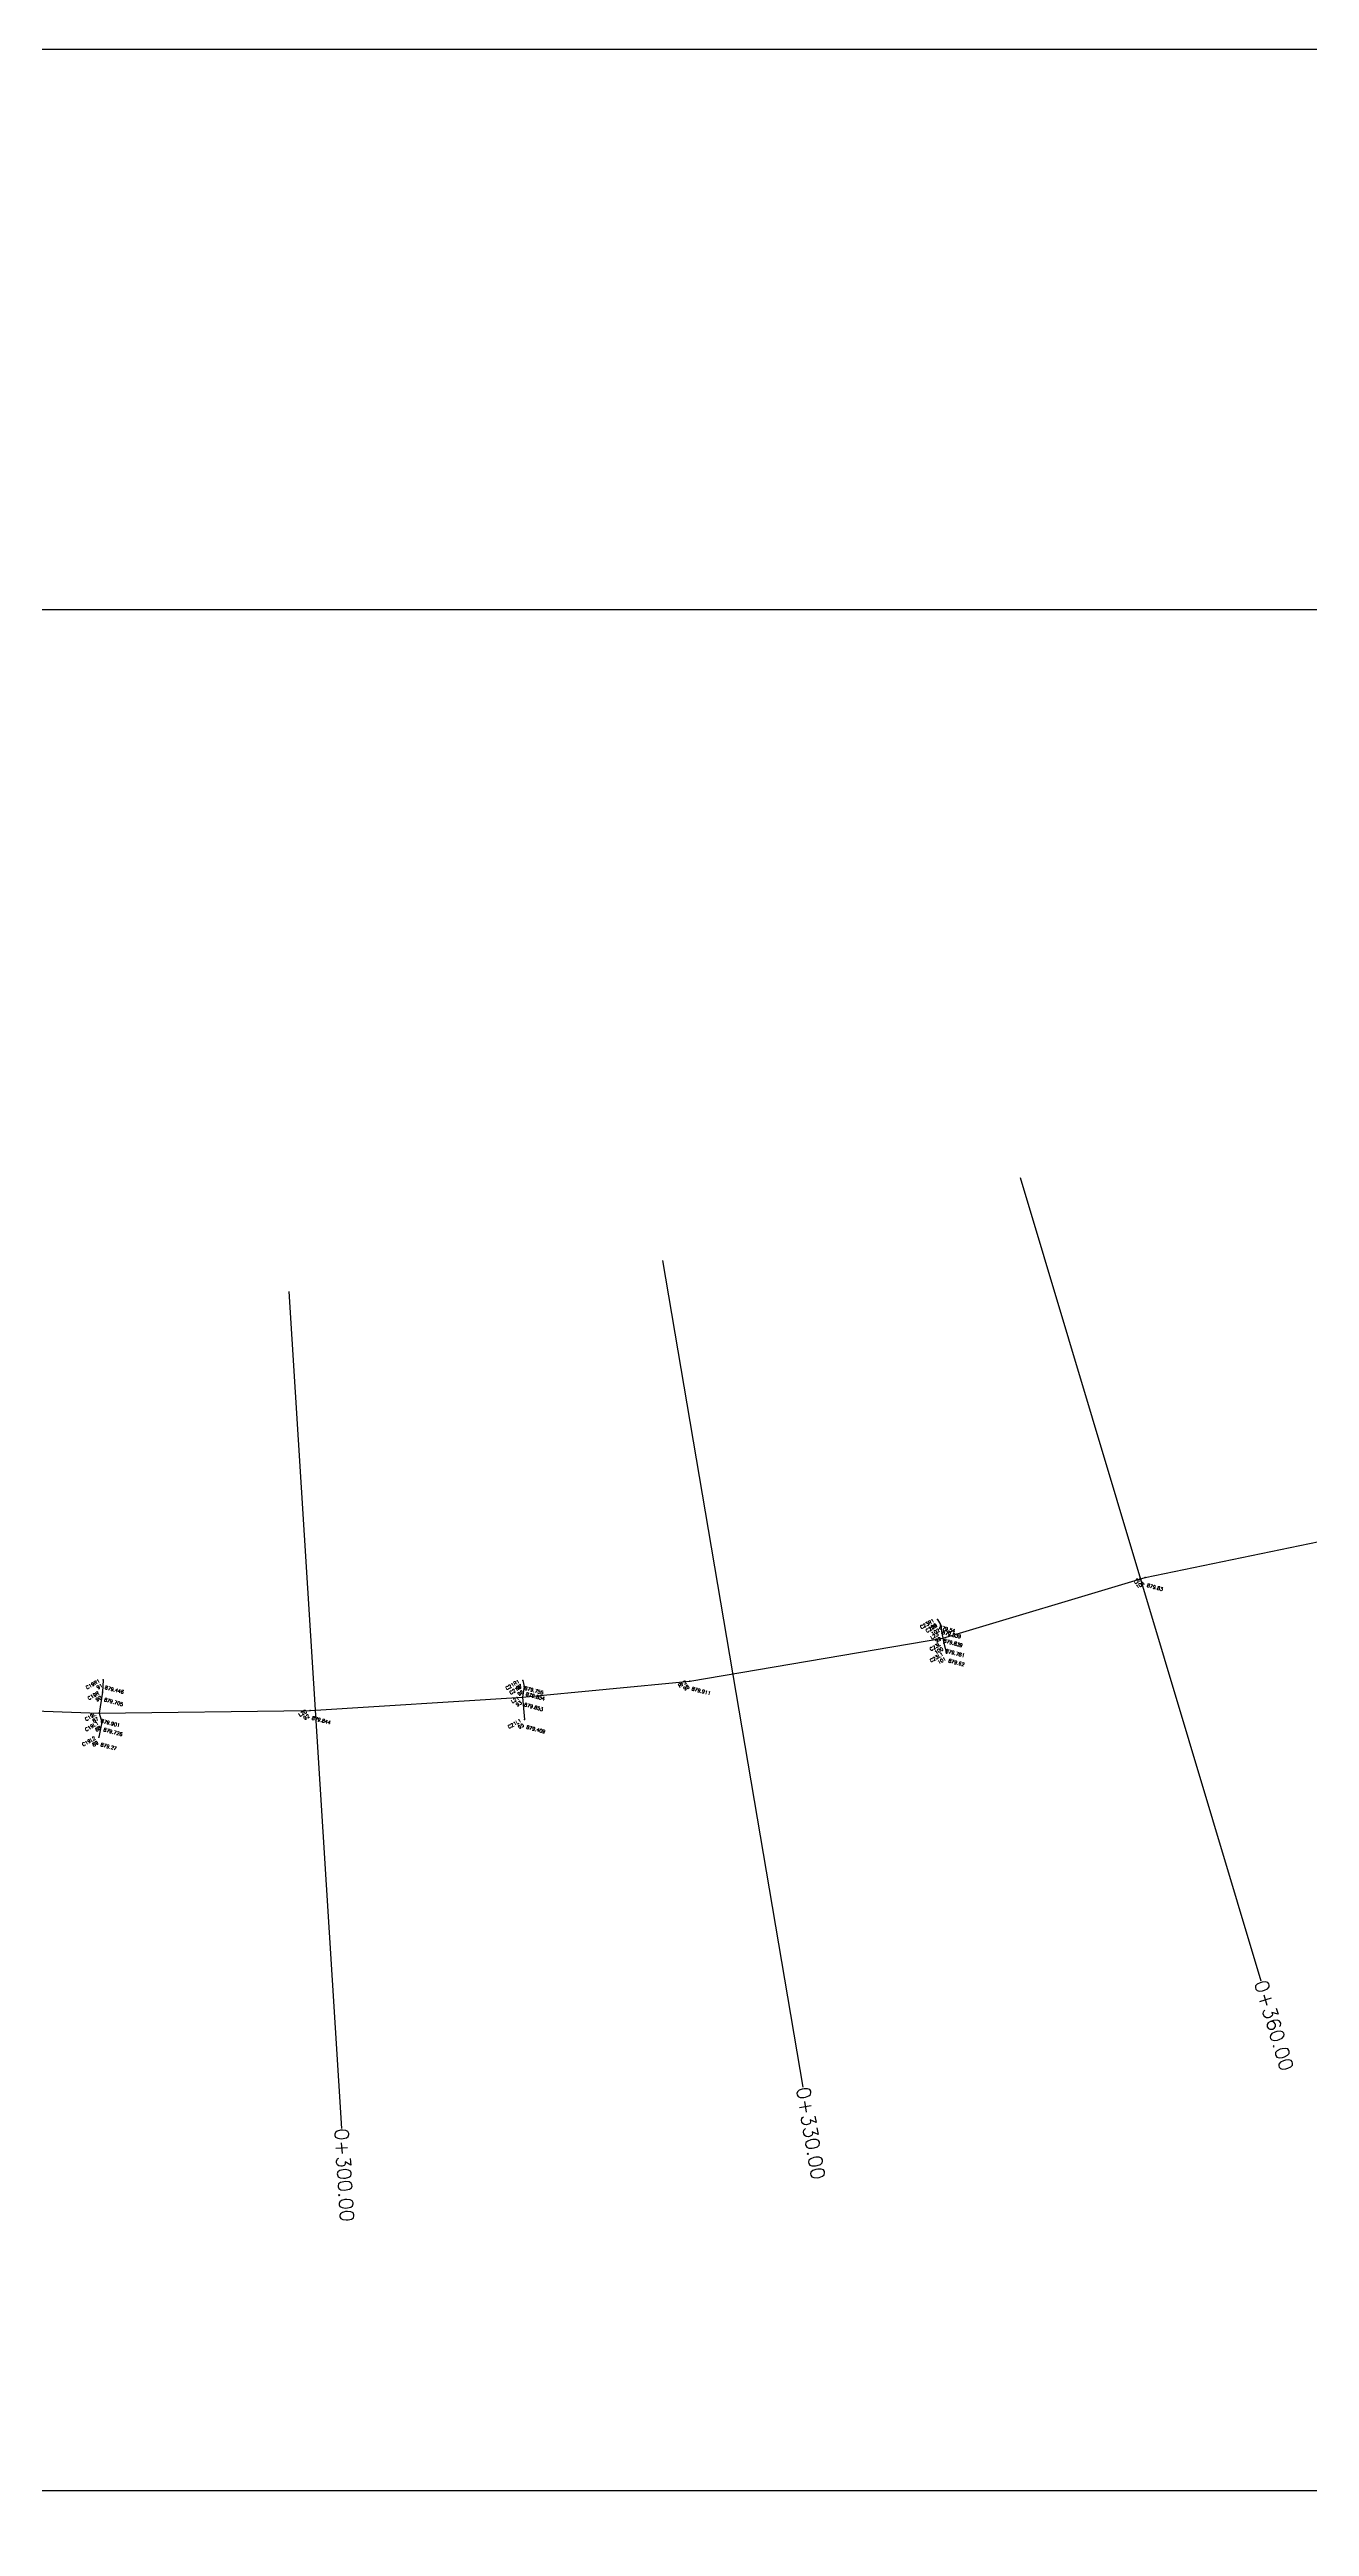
# Model space of a CAD drawing. Header units: millimetres. Extents: x 2640 to 12113, y 6003 to 13668.
# Drawn here: x 10056 to 10146.1, y 10586.1 to 10763.3 of the extents above; entities that cross this region are included whole.
import ezdxf
from ezdxf.enums import TextEntityAlignment as Align

# ---------------------------------------------------------------- set-up
doc = ezdxf.new("R2010")
doc.units = ezdxf.units.MM
for name, color, linetype in [('Boundary', 6, 'Continuous'), ('Chainage', 7, 'Continuous'), ('Points', 7, 'Continuous'), ('Points-ELV', 6, 'Continuous'), ('Points-NUM', 4, 'Continuous'), ('Points-TXT', 3, 'Continuous')]:
    doc.layers.add(name, color=color, linetype=linetype)
doc.styles.add('ROMANS', font='romans.shx')

# ---------------------------------------------------------------- blocks, each defined once
blk = doc.blocks.new('POINTS')
at = {"layer": 'Points'}
blk.add_line((0, 0), (0, 0), dxfattribs=at)
blk.add_point((0, 0), dxfattribs=at)
at = {"layer": 'Points-ELV', "style": 'ROMANS'}
blk.add_attdef('ELEV', text='', height=1, rotation=45, dxfattribs=at).set_placement((0, 0), align=Align.BOTTOM_LEFT)
at = {"layer": 'Points-NUM', "style": 'ROMANS'}
blk.add_attdef('PTNUM', text='', height=1, dxfattribs=at).set_placement((0, 0), align=Align.BOTTOM_RIGHT)
at = {"layer": 'Points-TXT', "style": 'ROMANS'}
blk.add_attdef('DESC', text='', height=1, dxfattribs=at).set_placement((0, 0), align=Align.BOTTOM_RIGHT)

msp = doc.modelspace()

# ---------------------------------------------------------------- linework, layer by layer
for p, q in [((10119.469, 10650.96, 879.54), (10119.68, 10650.599, 879.839)), ((10119.68, 10650.599, 879.839), (10119.785, 10649.99, 879.839)), ((10119.785, 10649.99, 879.839), (10119.931, 10649.262, 879.781)), ((10119.931, 10649.262, 879.781), (10120.127, 10648.559, 879.62)), ((10059.786, 10646.645, 879.446), (10059.731, 10645.771, 879.705)), ((10089.809, 10646.599, 879.755), (10089.906, 10646.169, 879.854)), ((10059.731, 10645.771, 879.705), (10059.499, 10644.259, 879.901)), ((10089.906, 10646.169, 879.854), (10089.783, 10645.414, 879.853)), ((10089.783, 10645.414, 879.853), (10089.938, 10643.811, 879.409)), ((10059.688, 10643.623, 879.726), (10059.483, 10642.552, 879.27)), ((10059.499, 10644.259, 879.901), (10059.688, 10643.623, 879.726))]:
    msp.add_line(p, q)
msp.add_lwpolyline([(9739.156, 10553.296), (10489.156, 10553.296), (10489.156, 10763.296), (9739.156, 10763.296)], close=True)
at = {"elevation": 879.506}
msp.add_lwpolyline([(9955.261, 10651.117), (9970.122, 10649.211), (9984.876, 10646.425), (9996.981, 10644.802), (9999.861, 10645.615), (10011.105, 10645.336), (10014.767, 10645.405), (10024.825, 10644.475), (10029.826, 10645.325), (10059.499, 10644.259), (10074.592, 10644.461), (10089.783, 10645.414), (10101.766, 10646.554), (10119.858, 10649.626), (10134.331, 10653.955), (10148.849, 10656.96)], dxfattribs=at)
at = {"layer": 'Boundary'}
msp.add_lwpolyline([(9758.736, 10673.752), (9758.736, 10723.223), (10471.006, 10723.223), (10471.006, 10588.606), (9758.398, 10588.606), (9758.736, 10673.752)], dxfattribs=at)
at = {"layer": 'Chainage'}
for p, q in [((10125.397, 10682.597), (10142.592, 10625.113)), ((10099.806, 10676.65), (10109.851, 10617.497)), ((10073.077, 10674.425), (10076.834, 10614.543))]:
    msp.add_line(p, q, dxfattribs=at)

# ---------------------------------------------------------------- block references
at = {"layer": 'Points', "linetype": 'Continuous'}
ref = msp.add_blockref('POINTS', (10134.331, 10653.955, 879.83), dxfattribs=dict(at, xscale=-1, rotation=210.1246328448745))
ref.add_attrib('PTNUM', '104', dxfattribs={"layer": 'Points-NUM', "height": 0.25, "rotation": 30.12463, "style": 'ROMANS'}).set_placement((10134.356, 10653.416, 879.83), align=Align.BOTTOM_RIGHT)
ref.add_attrib('DESC', 'L24', dxfattribs={"layer": 'Points-TXT', "height": 0.25, "rotation": 30.12463, "style": 'ROMANS'}).set_placement((10134.167, 10653.74, 879.83), align=Align.BOTTOM_RIGHT)
ref.add_attrib('ELEV', '879.83', dxfattribs={"layer": 'Points-ELV', "height": 0.25, "rotation": 345.12463, "style": 'ROMANS'}).set_placement((10134.413, 10653.228, 879.83), align=Align.BOTTOM_LEFT)
ref = msp.add_blockref('POINTS', (10119.469, 10650.96, 879.54), dxfattribs=dict(at, xscale=-1, rotation=210.1246328448745))
ref.add_attrib('PTNUM', '103', dxfattribs={"layer": 'Points-NUM', "height": 0.25, "rotation": 30.12463, "style": 'ROMANS'}).set_placement((10119.494, 10650.42, 879.54), align=Align.BOTTOM_RIGHT)
ref.add_attrib('DESC', 'C23R1', dxfattribs={"layer": 'Points-TXT', "height": 0.25, "rotation": 30.12463, "style": 'ROMANS'}).set_placement((10119.305, 10650.744, 879.54), align=Align.BOTTOM_RIGHT)
ref.add_attrib('ELEV', '879.54', dxfattribs={"layer": 'Points-ELV', "height": 0.25, "rotation": 345.12463, "style": 'ROMANS'}).set_placement((10119.551, 10650.233, 879.54), align=Align.BOTTOM_LEFT)
ref = msp.add_blockref('POINTS', (10119.68, 10650.599, 879.839), dxfattribs=dict(at, xscale=-1, rotation=210.1246328448745))
ref.add_attrib('PTNUM', '102', dxfattribs={"layer": 'Points-NUM', "height": 0.25, "rotation": 30.12463, "style": 'ROMANS'}).set_placement((10119.704, 10650.059, 879.839), align=Align.BOTTOM_RIGHT)
ref.add_attrib('DESC', 'C23R', dxfattribs={"layer": 'Points-TXT', "height": 0.25, "rotation": 30.12463, "style": 'ROMANS'}).set_placement((10119.516, 10650.383, 879.839), align=Align.BOTTOM_RIGHT)
ref.add_attrib('ELEV', '879.839', dxfattribs={"layer": 'Points-ELV', "height": 0.25, "rotation": 345.12463, "style": 'ROMANS'}).set_placement((10119.761, 10649.872, 879.839), align=Align.BOTTOM_LEFT)
ref = msp.add_blockref('POINTS', (10119.785, 10649.99, 879.839), dxfattribs=dict(at, xscale=-1, rotation=210.1246328448745))
ref.add_attrib('PTNUM', '99', dxfattribs={"layer": 'Points-NUM', "height": 0.25, "rotation": 30.12463, "style": 'ROMANS'}).set_placement((10119.809, 10649.45, 879.839), align=Align.BOTTOM_RIGHT)
ref.add_attrib('DESC', 'L23', dxfattribs={"layer": 'Points-TXT', "height": 0.25, "rotation": 30.12463, "style": 'ROMANS'}).set_placement((10119.621, 10649.775, 879.839), align=Align.BOTTOM_RIGHT)
ref.add_attrib('ELEV', '879.839', dxfattribs={"layer": 'Points-ELV', "height": 0.25, "rotation": 345.12463, "style": 'ROMANS'}).set_placement((10119.866, 10649.263, 879.839), align=Align.BOTTOM_LEFT)
ref = msp.add_blockref('POINTS', (10119.931, 10649.262, 879.781), dxfattribs=dict(at, xscale=-1, rotation=210.1246328448745))
ref.add_attrib('PTNUM', '100', dxfattribs={"layer": 'Points-NUM', "height": 0.25, "rotation": 30.12463, "style": 'ROMANS'}).set_placement((10119.955, 10648.722, 879.781), align=Align.BOTTOM_RIGHT)
ref.add_attrib('DESC', 'C23L', dxfattribs={"layer": 'Points-TXT', "height": 0.25, "rotation": 30.12463, "style": 'ROMANS'}).set_placement((10119.767, 10649.047, 879.781), align=Align.BOTTOM_RIGHT)
ref.add_attrib('ELEV', '879.781', dxfattribs={"layer": 'Points-ELV', "height": 0.25, "rotation": 345.12463, "style": 'ROMANS'}).set_placement((10120.012, 10648.535, 879.781), align=Align.BOTTOM_LEFT)
ref = msp.add_blockref('POINTS', (10120.127, 10648.559, 879.62), dxfattribs=dict(at, xscale=-1, rotation=210.1246328448745))
ref.add_attrib('PTNUM', '101', dxfattribs={"layer": 'Points-NUM', "height": 0.25, "rotation": 30.12463, "style": 'ROMANS'}).set_placement((10120.152, 10648.019, 879.62), align=Align.BOTTOM_RIGHT)
ref.add_attrib('DESC', 'C23L1', dxfattribs={"layer": 'Points-TXT', "height": 0.25, "rotation": 30.12463, "style": 'ROMANS'}).set_placement((10119.963, 10648.343, 879.62), align=Align.BOTTOM_RIGHT)
ref.add_attrib('ELEV', '879.62', dxfattribs={"layer": 'Points-ELV', "height": 0.25, "rotation": 345.12463, "style": 'ROMANS'}).set_placement((10120.209, 10647.832, 879.62), align=Align.BOTTOM_LEFT)
ref = msp.add_blockref('POINTS', (10059.786, 10646.645, 879.446), dxfattribs=dict(at, xscale=-1, rotation=210.1246328448745))
ref.add_attrib('PTNUM', '91', dxfattribs={"layer": 'Points-NUM', "height": 0.25, "rotation": 30.12463, "style": 'ROMANS'}).set_placement((10059.81, 10646.105, 879.446), align=Align.BOTTOM_RIGHT)
ref.add_attrib('DESC', 'C19R1', dxfattribs={"layer": 'Points-TXT', "height": 0.25, "rotation": 30.12463, "style": 'ROMANS'}).set_placement((10059.622, 10646.429, 879.446), align=Align.BOTTOM_RIGHT)
ref.add_attrib('ELEV', '879.446', dxfattribs={"layer": 'Points-ELV', "height": 0.25, "rotation": 345.12463, "style": 'ROMANS'}).set_placement((10059.867, 10645.918, 879.446), align=Align.BOTTOM_LEFT)
ref = msp.add_blockref('POINTS', (10089.809, 10646.599, 879.755), dxfattribs=dict(at, xscale=-1, rotation=210.1246328448745))
ref.add_attrib('PTNUM', '97', dxfattribs={"layer": 'Points-NUM', "height": 0.25, "rotation": 30.12463, "style": 'ROMANS'}).set_placement((10089.833, 10646.059, 879.755), align=Align.BOTTOM_RIGHT)
ref.add_attrib('DESC', 'C21R1', dxfattribs={"layer": 'Points-TXT', "height": 0.25, "rotation": 30.12463, "style": 'ROMANS'}).set_placement((10089.645, 10646.383, 879.755), align=Align.BOTTOM_RIGHT)
ref.add_attrib('ELEV', '879.755', dxfattribs={"layer": 'Points-ELV', "height": 0.25, "rotation": 345.12463, "style": 'ROMANS'}).set_placement((10089.89, 10645.872, 879.755), align=Align.BOTTOM_LEFT)
ref = msp.add_blockref('POINTS', (10101.766, 10646.554, 879.911), dxfattribs=dict(at, xscale=-1, rotation=210.1246328448745))
ref.add_attrib('PTNUM', '98', dxfattribs={"layer": 'Points-NUM', "height": 0.25, "rotation": 30.12463, "style": 'ROMANS'}).set_placement((10101.79, 10646.014, 879.911), align=Align.BOTTOM_RIGHT)
ref.add_attrib('DESC', 'RF2', dxfattribs={"layer": 'Points-TXT', "height": 0.25, "rotation": 30.12463, "style": 'ROMANS'}).set_placement((10101.602, 10646.338, 879.911), align=Align.BOTTOM_RIGHT)
ref.add_attrib('ELEV', '879.911', dxfattribs={"layer": 'Points-ELV', "height": 0.25, "rotation": 345.12463, "style": 'ROMANS'}).set_placement((10101.847, 10645.827, 879.911), align=Align.BOTTOM_LEFT)
ref = msp.add_blockref('POINTS', (10059.731, 10645.771, 879.705), dxfattribs=dict(at, xscale=-1, rotation=210.1246328448745))
ref.add_attrib('PTNUM', '90', dxfattribs={"layer": 'Points-NUM', "height": 0.25, "rotation": 30.12463, "style": 'ROMANS'}).set_placement((10059.756, 10645.231, 879.705), align=Align.BOTTOM_RIGHT)
ref.add_attrib('DESC', 'C19R', dxfattribs={"layer": 'Points-TXT', "height": 0.25, "rotation": 30.12463, "style": 'ROMANS'}).set_placement((10059.567, 10645.555, 879.705), align=Align.BOTTOM_RIGHT)
ref.add_attrib('ELEV', '879.705', dxfattribs={"layer": 'Points-ELV', "height": 0.25, "rotation": 345.12463, "style": 'ROMANS'}).set_placement((10059.813, 10645.044, 879.705), align=Align.BOTTOM_LEFT)
ref = msp.add_blockref('POINTS', (10089.906, 10646.169, 879.854), dxfattribs=dict(at, xscale=-1, rotation=210.1246328448745))
ref.add_attrib('PTNUM', '96', dxfattribs={"layer": 'Points-NUM', "height": 0.25, "rotation": 30.12463, "style": 'ROMANS'}).set_placement((10089.93, 10645.629, 879.854), align=Align.BOTTOM_RIGHT)
ref.add_attrib('DESC', 'C21R', dxfattribs={"layer": 'Points-TXT', "height": 0.25, "rotation": 30.12463, "style": 'ROMANS'}).set_placement((10089.742, 10645.954, 879.854), align=Align.BOTTOM_RIGHT)
ref.add_attrib('ELEV', '879.854', dxfattribs={"layer": 'Points-ELV', "height": 0.25, "rotation": 345.12463, "style": 'ROMANS'}).set_placement((10089.987, 10645.442, 879.854), align=Align.BOTTOM_LEFT)
ref = msp.add_blockref('POINTS', (10089.783, 10645.414, 879.853), dxfattribs=dict(at, xscale=-1, rotation=210.1246328448745))
ref.add_attrib('PTNUM', '93', dxfattribs={"layer": 'Points-NUM', "height": 0.25, "rotation": 30.12463, "style": 'ROMANS'}).set_placement((10089.808, 10644.874, 879.853), align=Align.BOTTOM_RIGHT)
ref.add_attrib('DESC', 'L21', dxfattribs={"layer": 'Points-TXT', "height": 0.25, "rotation": 30.12463, "style": 'ROMANS'}).set_placement((10089.619, 10645.198, 879.853), align=Align.BOTTOM_RIGHT)
ref.add_attrib('ELEV', '879.853', dxfattribs={"layer": 'Points-ELV', "height": 0.25, "rotation": 345.12463, "style": 'ROMANS'}).set_placement((10089.865, 10644.687, 879.853), align=Align.BOTTOM_LEFT)
ref = msp.add_blockref('POINTS', (10059.499, 10644.259, 879.901), dxfattribs=dict(at, xscale=-1, rotation=210.1246328448745))
ref.add_attrib('PTNUM', '87', dxfattribs={"layer": 'Points-NUM', "height": 0.25, "rotation": 30.12463, "style": 'ROMANS'}).set_placement((10059.523, 10643.719, 879.901), align=Align.BOTTOM_RIGHT)
ref.add_attrib('DESC', 'C19L', dxfattribs={"layer": 'Points-TXT', "height": 0.25, "rotation": 30.12463, "style": 'ROMANS'}).set_placement((10059.335, 10644.043, 879.901), align=Align.BOTTOM_RIGHT)
ref.add_attrib('ELEV', '879.901', dxfattribs={"layer": 'Points-ELV', "height": 0.25, "rotation": 345.12463, "style": 'ROMANS'}).set_placement((10059.58, 10643.532, 879.901), align=Align.BOTTOM_LEFT)
ref = msp.add_blockref('POINTS', (10059.688, 10643.623, 879.726), dxfattribs=dict(at, xscale=-1, rotation=210.1246328448745))
ref.add_attrib('PTNUM', '88', dxfattribs={"layer": 'Points-NUM', "height": 0.25, "rotation": 30.12463, "style": 'ROMANS'}).set_placement((10059.713, 10643.083, 879.726), align=Align.BOTTOM_RIGHT)
ref.add_attrib('DESC', 'C19L1', dxfattribs={"layer": 'Points-TXT', "height": 0.25, "rotation": 30.12463, "style": 'ROMANS'}).set_placement((10059.524, 10643.407, 879.726), align=Align.BOTTOM_RIGHT)
ref.add_attrib('ELEV', '879.726', dxfattribs={"layer": 'Points-ELV', "height": 0.25, "rotation": 345.12463, "style": 'ROMANS'}).set_placement((10059.77, 10642.896, 879.726), align=Align.BOTTOM_LEFT)
ref = msp.add_blockref('POINTS', (10074.592, 10644.461, 879.844), dxfattribs=dict(at, xscale=-1, rotation=210.1246328448745))
ref.add_attrib('PTNUM', '92', dxfattribs={"layer": 'Points-NUM', "height": 0.25, "rotation": 30.12463, "style": 'ROMANS'}).set_placement((10074.616, 10643.921, 879.844), align=Align.BOTTOM_RIGHT)
ref.add_attrib('DESC', 'L20', dxfattribs={"layer": 'Points-TXT', "height": 0.25, "rotation": 30.12463, "style": 'ROMANS'}).set_placement((10074.428, 10644.245, 879.844), align=Align.BOTTOM_RIGHT)
ref.add_attrib('ELEV', '879.844', dxfattribs={"layer": 'Points-ELV', "height": 0.25, "rotation": 345.12463, "style": 'ROMANS'}).set_placement((10074.673, 10643.734, 879.844), align=Align.BOTTOM_LEFT)
ref = msp.add_blockref('POINTS', (10089.938, 10643.811, 879.409), dxfattribs=dict(at, xscale=-1, rotation=210.1246328448745))
ref.add_attrib('PTNUM', '95', dxfattribs={"layer": 'Points-NUM', "height": 0.25, "rotation": 30.12463, "style": 'ROMANS'}).set_placement((10089.962, 10643.271, 879.409), align=Align.BOTTOM_RIGHT)
ref.add_attrib('DESC', 'C21L1', dxfattribs={"layer": 'Points-TXT', "height": 0.25, "rotation": 30.12463, "style": 'ROMANS'}).set_placement((10089.774, 10643.595, 879.409), align=Align.BOTTOM_RIGHT)
ref.add_attrib('ELEV', '879.409', dxfattribs={"layer": 'Points-ELV', "height": 0.25, "rotation": 345.12463, "style": 'ROMANS'}).set_placement((10090.019, 10643.084, 879.409), align=Align.BOTTOM_LEFT)
ref = msp.add_blockref('POINTS', (10059.483, 10642.552, 879.27), dxfattribs=dict(at, xscale=-1, rotation=210.1246328448745))
ref.add_attrib('PTNUM', '89', dxfattribs={"layer": 'Points-NUM', "height": 0.25, "rotation": 30.12463, "style": 'ROMANS'}).set_placement((10059.507, 10642.012, 879.27), align=Align.BOTTOM_RIGHT)
ref.add_attrib('DESC', 'C19L2', dxfattribs={"layer": 'Points-TXT', "height": 0.25, "rotation": 30.12463, "style": 'ROMANS'}).set_placement((10059.319, 10642.337, 879.27), align=Align.BOTTOM_RIGHT)
ref.add_attrib('ELEV', '879.27', dxfattribs={"layer": 'Points-ELV', "height": 0.25, "rotation": 345.12463, "style": 'ROMANS'}).set_placement((10059.564, 10641.825, 879.27), align=Align.BOTTOM_LEFT)

# ---------------------------------------------------------------- texts
at = {"layer": 'Chainage', "style": 'ROMANS'}
for s, rotation, p in [('0+360.00', 286.65272, (10142.592, 10625.113)), ('0+330.00', 279.63857, (10109.851, 10617.497)), ('0+300.00', 273.58988, (10076.834, 10614.543))]:
    msp.add_text(s, height=1, rotation=rotation, dxfattribs=at).set_placement(p, align=Align.MIDDLE_LEFT)

doc.saveas('drawing.dxf')
